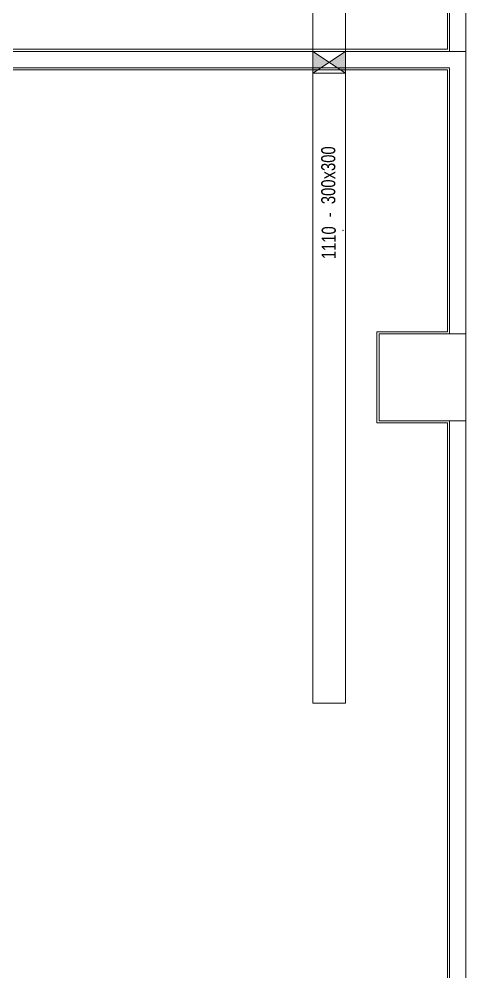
# Model space of a CAD drawing. Extents: x -1286 to 34975, y -230 to 6637.
# Drawn here: x 11065 to 11476, y 505 to 1382 of the extents above; entities that cross this region are included whole.
import ezdxf
from ezdxf.enums import TextEntityAlignment as Align

# ---------------------------------------------------------------- set-up
doc = ezdxf.new("R2010")
doc.units = 0
doc.header["$LTSCALE"] = 20
doc.layers.get('0').update_dxf_attribs({"color": 9, "lineweight": 9})
for name, color, linetype, lineweight in [('00', 9, 'Continuous', 9), ('01', 9, 'Continuous', 9), ('06D', 9, 'Continuous', 9), ('14', 9, 'Continuous', 9)]:
    doc.layers.add(name, color=color, linetype=linetype, lineweight=lineweight)
doc.styles.add('DEBI-BLOCK', font='arial.ttf', dxfattribs={"width": 0.8})

# ---------------------------------------------------------------- blocks, each defined once
blk = doc.blocks.new('p-kolon-80x80-vw')
at = {"layer": '01'}
blk.add_lwpolyline([(-40, -40), (-40, 40), (40, 40), (40, -40)], close=True, dxfattribs=at)
blk = doc.blocks.new('DEBI001')
at = {"extrusion": (-1, 0, 2e-16)}
blk.add_point((0, 0), dxfattribs=at)
at = {"style": 'DEBI-BLOCK', "width": 0.75, "flags": 8}
for tag, p in [('DEBI', (0.3, 0.2)), ('-', (1.277, 0.2))]:
    blk.add_attdef(tag, text='', height=1, dxfattribs=at).set_placement(p, align=Align.BOTTOM_RIGHT)
blk.add_attdef('KESITX', text='', height=1, dxfattribs=at).set_placement((3.614, 1.533), align=Align.TOP_RIGHT)
at = {"style": 'DEBI-BLOCK', "width": 0.8, "flags": 8}
blk.add_attdef('X', text='', height=1, dxfattribs=at).set_placement((3.918, 1.533), align=Align.TOP_CENTER)
at = {"style": 'DEBI-BLOCK', "width": 0.75, "flags": 8}
blk.add_attdef('KESITY', text='', height=1, dxfattribs=at).set_placement((4.213, 1.533), align=Align.TOP_LEFT)
at = {"style": 'DEBI-BLOCK', "width": 0.75, "flags": 9}
blk.add_attdef('ID', text='', height=0.3, dxfattribs=at).set_placement((0, 0), align=Align.MIDDLE)
blk = doc.blocks.new('p-1.mekanik_cihaz')
h = blk.add_hatch(color=256)
h.paths.add_polyline_path([(3954.08, -2509.99), (3939.08, -2499.99), (3939.08, -2519.99)])
h.paths.add_polyline_path([(3969.08, -2520), (3969.08, -2500), (3954.08, -2509.99)])
for p, q in [((3969.08, -2520), (3939.08, -2499.99)), ((3969.08, -2500), (3939.08, -2519.99))]:
    blk.add_line(p, q)
at = {"color": 6}
blk.add_lwpolyline([(3969.08, -2353.49), (3969.08, -3100), (3939.08, -3100), (3939.08, -2368.49)], dxfattribs=at)
for points in [[(3969.08, -2368.49), (3969.08, -3100), (3939.08, -3100), (3939.08, -2368.49)], [(3969.08, -2500), (3969.08, -2520), (3939.08, -2519.99), (3939.08, -2499.99)]]:
    blk.add_lwpolyline(points, close=True)
ref = blk.add_blockref('DEBI001', (3966.71, -2664.83), dxfattribs=dict(xscale=13, yscale=13, zscale=13, rotation=90))
ref.add_attrib('-', '-', dxfattribs={"height": 13, "rotation": 90, "style": 'DEBI-BLOCK', "width": 0.75, "flags": 8}).set_placement((3964.11, -2648.23), align=Align.BOTTOM_RIGHT)
ref.add_attrib('KESITY', '300', dxfattribs={"height": 13, "rotation": 90, "style": 'DEBI-BLOCK', "width": 0.75, "flags": 8}).set_placement((3946.78, -2610.06), align=Align.TOP_LEFT)
ref.add_attrib('X', 'x', dxfattribs={"height": 13, "rotation": 90, "style": 'DEBI-BLOCK', "width": 0.8, "flags": 8}).set_placement((3946.78, -2613.9), align=Align.TOP_CENTER)
ref.add_attrib('DEBI', '1110', dxfattribs={"height": 13, "rotation": 90, "style": 'DEBI-BLOCK', "width": 0.75, "flags": 8}).set_placement((3964.11, -2660.93), align=Align.BOTTOM_RIGHT)
ref.add_attrib('KESITX', '300', dxfattribs={"height": 13, "rotation": 90, "style": 'DEBI-BLOCK', "width": 0.75, "flags": 8}).set_placement((3946.78, -2617.85), align=Align.TOP_RIGHT)

msp = doc.modelspace()

# ---------------------------------------------------------------- linework, layer by layer
at = {"layer": '00'}
for points in [[(11475.84, 1712.5), (11475.84, 1352.5), (11460.84, 1352.5), (11460.84, 1712.5)], [(10610.84, 1092.5), (10610.84, 1337.5), (11010.84, 1337.5), (11010.84, 1092.5), (10675.84, 1092.5), (10675.84, 1077.5), (11025.84, 1077.5), (11025.84, 1337.5), (11460.84, 1337.5), (11460.84, 1092.5), (11475.84, 1092.5), (11475.84, 1352.5), (10595.84, 1352.5), (10595.84, 1092.5)], [(11475.84, 392.5), (11475.84, 1012.5), (11460.84, 1012.5), (11460.84, 392.5)]]:
    msp.add_lwpolyline(points, close=True, dxfattribs=at)
at = {"layer": '14'}
msp.add_lwpolyline([(10397.84, 334.5), (10593.84, 334.5), (10593.84, 394.5), (10658.84, 394.5), (10658.84, 740.5), (10643.84, 740.5), (10643.84, 759.5), (10658.84, 759.5), (10658.84, 1010.5), (10593.84, 1010.5), (10593.84, 1354.5), (11458.84, 1354.5), (11458.84, 1710.5), (11393.84, 1710.5), (11393.84, 1794.5), (11458.84, 1794.5), (11458.84, 2410.5), (11393.84, 2410.5), (11393.84, 2494.5), (11458.84, 2494.5), (11458.84, 3110.5)], dxfattribs=at)
msp.add_lwpolyline([(11458.84, 1335.5), (11027.84, 1335.5), (11027.84, 1075.5), (10677.84, 1075.5), (10677.84, 1010.5), (10677.84, 1010.5), (10677.84, 394.5), (10677.84, 394.5), (10677.84, 334.5), (11393.84, 334.5), (11393.84, 394.5), (11458.84, 394.5), (11458.84, 1010.5), (11393.84, 1010.5), (11393.84, 1094.5), (11458.84, 1094.5)], close=True, dxfattribs=at)

# ---------------------------------------------------------------- block references
msp.add_blockref('p-kolon-80x80-vw', (11435.84, 1052.5))
at = {"layer": '06D'}
msp.add_blockref('p-1.mekanik_cihaz', (7395.84, 3852.5), dxfattribs=at)

doc.saveas('drawing.dxf')
